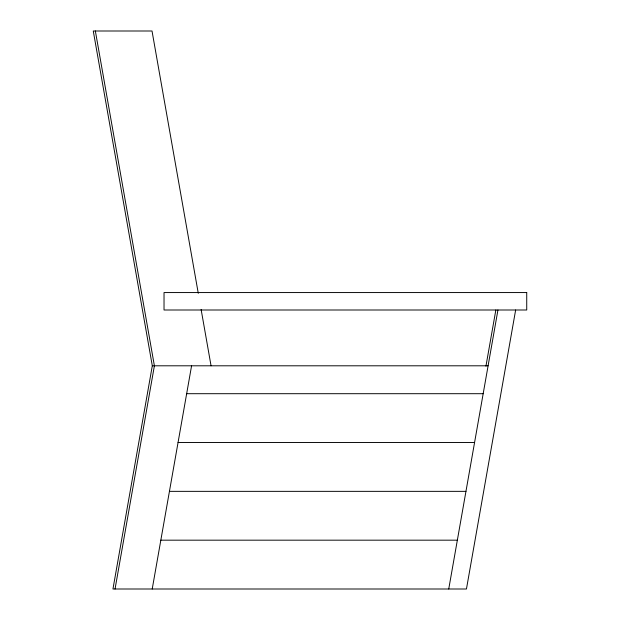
<?xml version="1.0" encoding="UTF-8"?>
<svg xmlns="http://www.w3.org/2000/svg" width="620" height="620" viewBox="0 0 620 620"><rect width="100%" height="100%" fill="white"/><g stroke="black" fill="none" stroke-linecap="round" stroke-linejoin="round"><path stroke-width="0.93" d="M198.276 293.306L152.024 31L93.271 31L152.303 365.8L112.949 589L466.449 589L515.646 310M115.041 589L154.395 365.8L95.356 31M152.218 589L191.58 365.8M485.94 366.18L495.845 310M448.74 589L497.938 310M152.303 365.8L154.225 365.8M154.395 365.8L488.103 365.8M186.659 393.7L483.182 393.7M178.049 442.525L474.571 442.525M169.438 491.35L465.961 491.35M160.828 540.175L457.351 540.175M201.128 309.519L211.056 365.8M526.729 292.562L164.029 292.562L164.029 310L526.729 310L526.729 292.562"/></g></svg>
